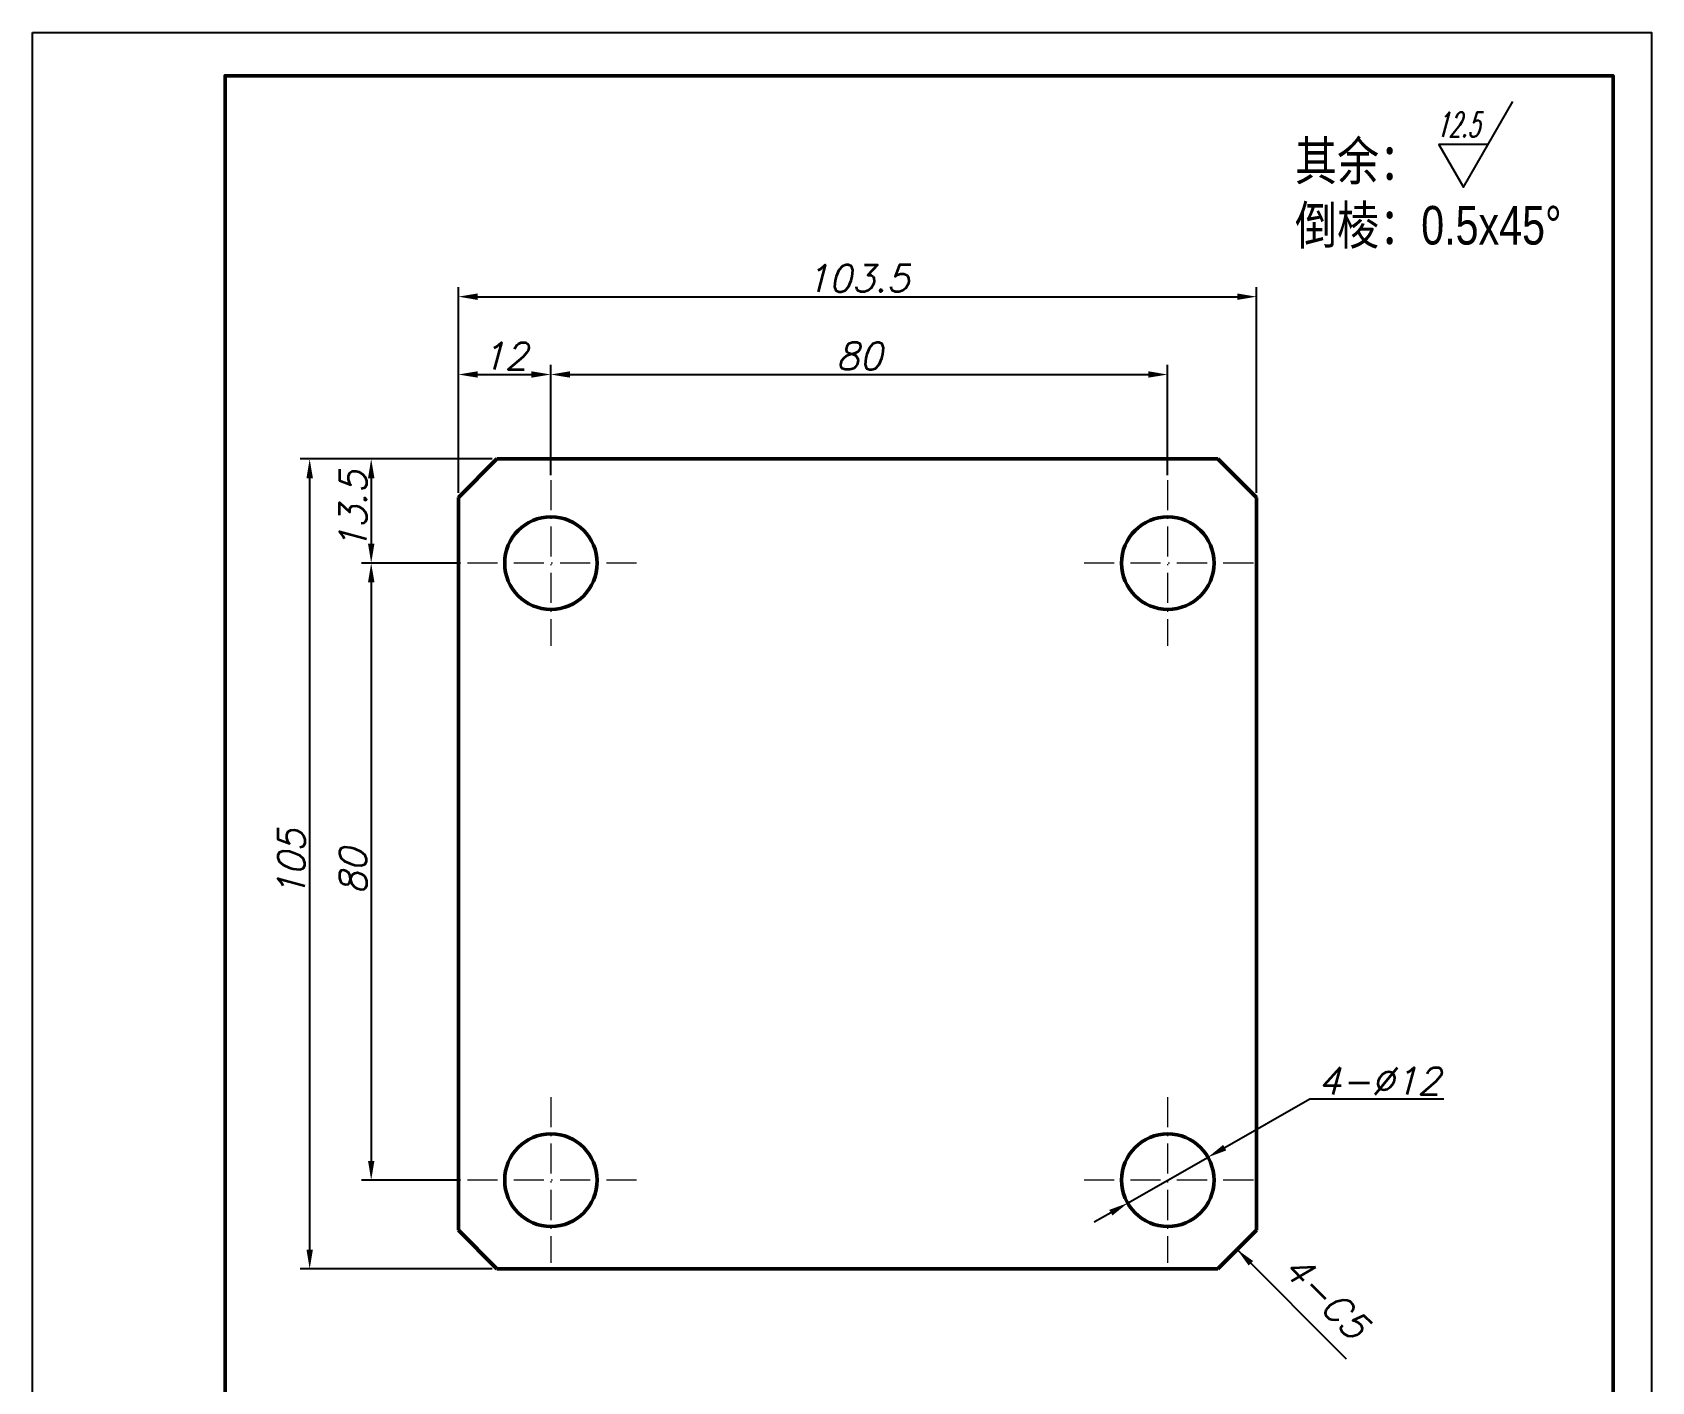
# Model space of a CAD drawing. Header units: inches. Extents: x -786 to 133009, y -39644 to 2522.
# Drawn here: x -562.7 to -352.7, y 168.7 to 343.6 of the extents above; entities that cross this region are included whole.
import ezdxf
from ezdxf.enums import TextEntityAlignment as Align

# ---------------------------------------------------------------- set-up
doc = ezdxf.new("R2010")
doc.units = ezdxf.units.IN
doc.header["$MEASUREMENT"] = 0
doc.linetypes.add('DASHDOT', pattern=[18.5, 12, -3, 0.5, -3])
doc.layers.add('Dim', color=3, linetype='Continuous')
for name, color, linetype, lineweight in [('图框_内框线', 5, 'Continuous', 50), ('标注线', 3, 'Continuous', 25), ('粗实线', 7, 'Continuous', 50), ('细点划线', 1, 'DASHDOT', 20)]:
    doc.layers.add(name, color=color, linetype=linetype, lineweight=lineweight)
doc.styles.add('DIM_FONT', font='romans.shx', dxfattribs={"oblique": 15})
doc.styles.add('仿宋体', font='FSGB2312.ttf', dxfattribs={"width": 0.8, "height": 3.5})
doc.dimstyles.new('幅面 1：1$0', dxfattribs={"dimtxt": 3.5, "dimasz": 2.5, "dimexe": 1.25, "dimexo": 0.625, "dimtad": 1, "dimdsep": 46, "dimtxsty": 'DIM_FONT', "dimcen": 2.5, "dimclrd": 256, "dimclre": 256, "dimclrt": 256, "dimadec": 0, "dimazin": 0, "dimtm": 1e-09, "dimtfac": 0.5, "dimtmove": 0, "dimatfit": 3, "dimfxl": 0, "dimlwd": -1, "dimarcsym": 0})
doc.dimstyles.new('幅面 1：1$3', dxfattribs={"dimtxt": 3.5, "dimasz": 2.5, "dimexe": 1.25, "dimexo": 0.625, "dimtad": 1, "dimtih": 1, "dimtoh": 1, "dimdsep": 46, "dimtxsty": 'DIM_FONT', "dimcen": 2.5, "dimclrd": 256, "dimclre": 256, "dimclrt": 256, "dimazin": 2, "dimtfac": 0.5, "dimtmove": 0, "dimatfit": 3, "dimfxl": 0, "dimlwd": -1, "dimlwe": -1, "dimarcsym": 0})
doc.dimstyles.new('幅面 1：1$7', dxfattribs={"dimtxt": 3.5, "dimasz": 2.5, "dimexe": 1.25, "dimexo": 0.625, "dimtad": 1, "dimdsep": 46, "dimtxsty": 'DIM_FONT', "dimcen": 2.5, "dimclrd": 256, "dimclrt": 256, "dimadec": 0, "dimazin": 0, "dimtfac": 1, "dimtmove": 0, "dimatfit": 3, "dimfxl": 0, "dimlwd": -1, "dimarcsym": 0})

# ---------------------------------------------------------------- blocks, each defined once
blk = doc.blocks.new('*D9')
at = {"layer": 'Defpoints', "color": 0, "transparency": 16777216}
for p in [(-495.51, 299.25), (-495.51, 285.57), (-507.48, 283.31)]:
    blk.add_point(p, dxfattribs=at)
at = {"layer": '标注线', "lineweight": -2, "transparency": 16777216}
for p, q in [((-507.48, 283.93), (-507.48, 300.5)), ((-495.51, 286.19), (-495.51, 300.5))]:
    blk.add_line(p, q, dxfattribs=at)
at = {"layer": '标注线', "transparency": 16777216}
blk.add_line((-504.98, 299.25), (-498.01, 299.25), dxfattribs=at)
for points in [[(-504.98, 299.67), (-504.98, 298.84), (-507.48, 299.25)], [(-498.01, 299.67), (-498.01, 298.84), (-495.51, 299.25)]]:
    blk.add_solid(points, dxfattribs=at)
at = {"layer": '标注线', "transparency": 16777216, "insert": (-501.49, 301.63), "char_height": 3.5, "attachment_point": 5, "style": 'DIM_FONT'}
blk.add_mtext('12', dxfattribs=at)
blk = doc.blocks.new('*D10')
at = {"layer": 'Defpoints', "color": 0, "transparency": 16777216}
for p in [(-415.51, 299.25), (-495.51, 285.57), (-415.51, 285.57)]:
    blk.add_point(p, dxfattribs=at)
at = {"layer": '标注线', "lineweight": -2, "transparency": 16777216}
for p, q in [((-495.51, 286.19), (-495.51, 300.5)), ((-415.51, 286.19), (-415.51, 300.5))]:
    blk.add_line(p, q, dxfattribs=at)
at = {"layer": '标注线', "transparency": 16777216}
blk.add_line((-493.01, 299.25), (-418.01, 299.25), dxfattribs=at)
for points in [[(-493.01, 299.67), (-493.01, 298.84), (-495.51, 299.25)], [(-418.01, 299.67), (-418.01, 298.84), (-415.51, 299.25)]]:
    blk.add_solid(points, dxfattribs=at)
at = {"layer": '标注线', "transparency": 16777216, "insert": (-455.51, 301.63), "char_height": 3.5, "attachment_point": 5, "style": 'DIM_FONT'}
blk.add_mtext('80', dxfattribs=at)
blk = doc.blocks.new('*D11')
at = {"layer": 'Defpoints', "color": 0, "transparency": 16777216}
for p in [(-502.48, 288.31), (-518.79, 274.81), (-506.57, 274.81)]:
    blk.add_point(p, dxfattribs=at)
at = {"layer": '标注线', "lineweight": -2, "transparency": 16777216}
for p, q in [((-503.1, 288.31), (-520.04, 288.31)), ((-507.2, 274.81), (-520.04, 274.81))]:
    blk.add_line(p, q, dxfattribs=at)
at = {"layer": '标注线', "transparency": 16777216}
blk.add_line((-518.79, 285.81), (-518.79, 277.31), dxfattribs=at)
for points in [[(-519.2, 285.81), (-518.37, 285.81), (-518.79, 288.31)], [(-519.2, 277.31), (-518.37, 277.31), (-518.79, 274.81)]]:
    blk.add_solid(points, dxfattribs=at)
at = {"layer": '标注线', "transparency": 16777216, "insert": (-521.16, 281.56), "char_height": 3.5, "attachment_point": 5, "rotation": 90, "style": 'DIM_FONT'}
blk.add_mtext('13.5', dxfattribs=at)
blk = doc.blocks.new('*D12')
at = {"layer": 'Defpoints', "color": 0, "transparency": 16777216}
for p in [(-506.57, 274.81), (-518.79, 194.81), (-506.57, 194.81)]:
    blk.add_point(p, dxfattribs=at)
at = {"layer": '标注线', "lineweight": -2, "transparency": 16777216}
for p, q in [((-507.2, 274.81), (-520.04, 274.81)), ((-507.2, 194.81), (-520.04, 194.81))]:
    blk.add_line(p, q, dxfattribs=at)
at = {"layer": '标注线', "transparency": 16777216}
blk.add_line((-518.79, 272.31), (-518.79, 197.31), dxfattribs=at)
for points in [[(-519.2, 272.31), (-518.37, 272.31), (-518.79, 274.81)], [(-519.2, 197.31), (-518.37, 197.31), (-518.79, 194.81)]]:
    blk.add_solid(points, dxfattribs=at)
at = {"layer": '标注线', "transparency": 16777216, "insert": (-521.16, 234.81), "char_height": 3.5, "attachment_point": 5, "rotation": 90, "style": 'DIM_FONT'}
blk.add_mtext('80', dxfattribs=at)
blk = doc.blocks.new('*D13')
at = {"layer": 'Defpoints', "color": 0, "transparency": 16777216}
for p in [(-403.98, 309.34), (-507.48, 283.31), (-403.98, 283.31)]:
    blk.add_point(p, dxfattribs=at)
at = {"layer": '标注线', "lineweight": -2, "transparency": 16777216}
for p, q in [((-507.48, 283.93), (-507.48, 310.59)), ((-403.98, 283.93), (-403.98, 310.59))]:
    blk.add_line(p, q, dxfattribs=at)
at = {"layer": '标注线', "transparency": 16777216}
blk.add_line((-504.98, 309.34), (-406.48, 309.34), dxfattribs=at)
for points in [[(-504.98, 309.76), (-504.98, 308.92), (-507.48, 309.34)], [(-406.48, 309.76), (-406.48, 308.92), (-403.98, 309.34)]]:
    blk.add_solid(points, dxfattribs=at)
at = {"layer": '标注线', "transparency": 16777216, "insert": (-455.73, 311.71), "char_height": 3.5, "attachment_point": 5, "style": 'DIM_FONT'}
blk.add_mtext('103.5', dxfattribs=at)
blk = doc.blocks.new('*D14')
at = {"layer": 'Defpoints', "color": 0, "transparency": 16777216}
for p in [(-502.48, 288.31), (-526.77, 183.31), (-502.48, 183.31)]:
    blk.add_point(p, dxfattribs=at)
at = {"layer": '标注线', "lineweight": -2, "transparency": 16777216}
for p, q in [((-503.1, 288.31), (-528.02, 288.31)), ((-503.1, 183.31), (-528.02, 183.31))]:
    blk.add_line(p, q, dxfattribs=at)
at = {"layer": '标注线', "transparency": 16777216}
blk.add_line((-526.77, 285.81), (-526.77, 185.81), dxfattribs=at)
for points in [[(-527.18, 285.81), (-526.35, 285.81), (-526.77, 288.31)], [(-527.18, 185.81), (-526.35, 185.81), (-526.77, 183.31)]]:
    blk.add_solid(points, dxfattribs=at)
at = {"layer": '标注线', "transparency": 16777216, "insert": (-529.14, 235.81), "char_height": 3.5, "attachment_point": 5, "rotation": 90, "style": 'DIM_FONT'}
blk.add_mtext('105', dxfattribs=at)
blk = doc.blocks.new('*D16')
at = {"layer": 'Defpoints', "color": 0, "transparency": 16777216}
for p in [(-410.26, 197.78), (-420.69, 191.83)]:
    blk.add_point(p, dxfattribs=at)
at = {"layer": 'Dim', "transparency": 16777216}
for p, q in [((-397.07, 205.3), (-408.09, 199.02)), ((-379.67, 205.3), (-397.07, 205.3)), ((-420.69, 191.83), (-410.26, 197.78)), ((-422.86, 190.59), (-425.03, 189.36))]:
    blk.add_line(p, q, dxfattribs=at)
for points in [[(-408.3, 199.38), (-407.89, 198.66), (-410.26, 197.78)], [(-423.07, 190.96), (-422.65, 190.23), (-420.69, 191.83)]]:
    blk.add_solid(points, dxfattribs=at)
at = {"layer": 'Dim', "transparency": 16777216, "insert": (-388.06, 207.68), "char_height": 3.5, "attachment_point": 5, "style": 'DIM_FONT'}
blk.add_mtext('4-%%c12', dxfattribs=at)

msp = doc.modelspace()

# ---------------------------------------------------------------- linework, layer by layer
at = {"layer": 'Defpoints'}
msp.add_lwpolyline([(-562.73022, 343.60196), (-352.73022, 343.60196), (-352.73022, 46.60196), (-562.73022, 46.60196)], close=True, dxfattribs=at)
at = {"layer": '图框_内框线'}
msp.add_lwpolyline([(-537.73022, 51.60196), (-357.73022, 51.60196), (-357.73022, 337.98196), (-537.73022, 337.98196)], close=True, dxfattribs=at)
at = {"layer": '标注线'}
msp.add_lwpolyline([(-373.91008, 329.08582), (-380.31008, 329.08582), (-377.11008, 323.54325), (-370.71008, 334.62838)], dxfattribs=at)
at = {"layer": '粗实线', "ltscale": 0.176777}
for p, q in [((-502.47978, 288.3056), (-507.47978, 283.3056)), ((-403.97587, 283.3056), (-408.97587, 288.3056)), ((-507.47978, 188.3056), (-502.47978, 183.3056)), ((-408.97587, 183.3056), (-403.97587, 188.3056))]:
    msp.add_line(p, q, dxfattribs=at)
at = {"layer": '粗实线'}
for p, q in [((-408.97587, 288.3056), (-502.47978, 288.3056)), ((-507.47978, 283.3056), (-507.47978, 188.3056)), ((-403.97587, 188.3056), (-403.97587, 283.3056)), ((-408.97587, 183.3056), (-502.47978, 183.3056))]:
    msp.add_line(p, q, dxfattribs=at)
for centre, radius in [((-495.47587, 274.8056), 6.00001), ((-415.47587, 274.8056), 6), ((-495.47587, 194.8056), 6.00001), ((-415.47587, 194.8056), 6.00001)]:
    msp.add_circle(centre, radius, dxfattribs=at)
at = {"layer": '细点划线', "ltscale": 0.325}
for p, q in [((-495.50803, 285.56755), (-495.50803, 264.09385)), ((-415.50803, 285.56755), (-415.50803, 264.09385)), ((-484.3804, 274.8056), (-506.57135, 274.8056)), ((-404.3804, 274.8056), (-426.57135, 274.8056)), ((-495.50803, 205.56755), (-495.50803, 184.09385)), ((-415.50803, 205.56755), (-415.50803, 184.09385)), ((-484.3804, 194.8056), (-506.57135, 194.8056)), ((-404.3804, 194.8056), (-426.57135, 194.8056))]:
    msp.add_line(p, q, dxfattribs=at)

# ---------------------------------------------------------------- texts
at = {"layer": 'Dim', "style": 'DIM_FONT', "oblique": 15}
msp.add_text('4-C5', height=3.5, rotation=315, dxfattribs=at).set_placement((-401.56096, 182.36414), align=Align.BOTTOM_LEFT)
at = {"layer": '标注线', "style": 'DIM_FONT', "oblique": 15, "width": 0.559478}
msp.add_text('12.5', height=3.2, dxfattribs=at).set_placement((-380.70234, 330.05954), (-374.99034, 330.05954), align=Align.FIT)
at = {"layer": '标注线', "insert": (-398.98065, 329.43456), "char_height": 5, "width": 304.5523889, "attachment_point": 1, "style": '仿宋体'}
msp.add_mtext('{\\fSimSun|b0|i0|c134|p2;其余：\\P倒棱：}0.5x45°', dxfattribs=at)

# ---------------------------------------------------------------- dimensions: what is measured, and where the dimension line sits
at = {"layer": 'Dim'}
dim = msp.add_diameter_dim_2p(p1=(-420.68757, 191.83267), p2=(-410.26417, 197.77853), dimstyle='幅面 1：1$3', override={"dimpost": '4-%%c<>'}, dxfattribs=at)
dim.commit()
dim.dimension.update_dxf_attribs({"geometry": '*D16', "text_midpoint": (-388.05629, 205.30422), "dimtype": 163})
at = {"layer": '标注线'}
for base, p1, p2, picture, middle in [((-403.97587, 309.3398), (-507.47978, 283.3056), (-403.97587, 283.3056), '*D13', (-455.72783, 311.7148)), ((-415.50803, 299.25298), (-495.50803, 285.56755), (-415.50803, 285.56755), '*D10', (-455.50803, 301.62798))]:
    dim = msp.add_linear_dim(base=base, p1=p1, p2=p2, dimstyle='幅面 1：1$0', dxfattribs=at)
    dim.commit()
    dim.dimension.update_dxf_attribs({"geometry": picture, "text_midpoint": middle})
dim = msp.add_linear_dim(base=(-495.50803, 299.25298), p1=(-507.47978, 283.3056), p2=(-495.50803, 285.56755), dimstyle='幅面 1：1$0', override={"dimdec": 1}, dxfattribs=at)
dim.commit()
dim.dimension.update_dxf_attribs({"geometry": '*D9', "text_midpoint": (-501.4939, 301.62798)})
for base, p1, p2, picture, middle in [((-526.76779, 183.3056), (-502.47978, 288.3056), (-502.47978, 183.3056), '*D14', (-529.14279, 235.8056)), ((-518.78713, 274.8056), (-502.47978, 288.3056), (-506.57135, 274.8056), '*D11', (-521.16213, 281.5556)), ((-518.78713, 194.8056), (-506.57135, 274.8056), (-506.57135, 194.8056), '*D12', (-521.16213, 234.8056))]:
    dim = msp.add_linear_dim(base=base, p1=p1, p2=p2, angle=90, dimstyle='幅面 1：1$0', dxfattribs=at)
    dim.commit()
    dim.dimension.update_dxf_attribs({"geometry": picture, "text_midpoint": middle})

# ---------------------------------------------------------------- leaders
at = {"layer": 'Dim'}
msp.add_leader([(-406.47587, 185.8056), (-392.33374, 171.66346)], dimstyle='幅面 1：1$7', dxfattribs=at)

doc.saveas('drawing.dxf')
